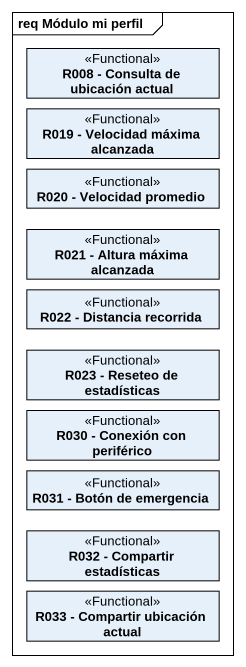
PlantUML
@startuml
mainframe req Módulo mi perfil
hide circle
hide empty members
class "R008 - Consulta de ubicación actual" as R008_Consulta_de_ubicación <<Functional>>
class "R019 - Velocidad máxima alcanzada" as R019_Velocidad_máxima <<Functional>>
class "R020 - Velocidad promedio" as R020_Velocidad_promedio <<Functional>>
class "R021 - Altura máxima alcanzada" as R021_Altura_máxima_alcanzada <<Functional>>
class "R022 - Distancia recorrida" as R022_Distancia_recorrida <<Functional>>
class "R023 - Reseteo de estadísticas" as R023_Reseteo_de_estadísticas <<Functional>>
class "R030 - Conexión con periférico" as R030_Conexión_con_periférico <<Functional>>
class "R031 - Botón de emergencia" as R031_Botón_de_emergencia <<Functional>>
class "R032 - Compartir estadísticas" as R032_Compartir_estadísticas <<Functional>>
class "R033 - Compartir ubicación actual" as R033_Compartir_ubicación <<Functional>>
@enduml
